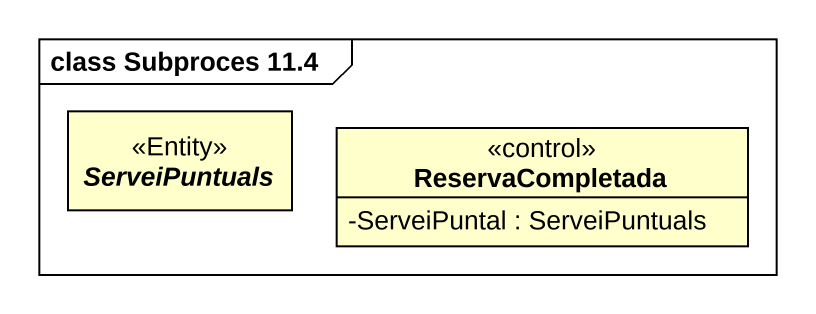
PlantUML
@startuml
mainframe class Subproces 11.4
hide circle
hide empty members
skinparam classAttributeIconSize 0
abstract class ServeiPuntuals <<Entity>>
class ReservaCompletada <<control>> {
  -ServeiPuntal : ServeiPuntuals
}
@enduml
